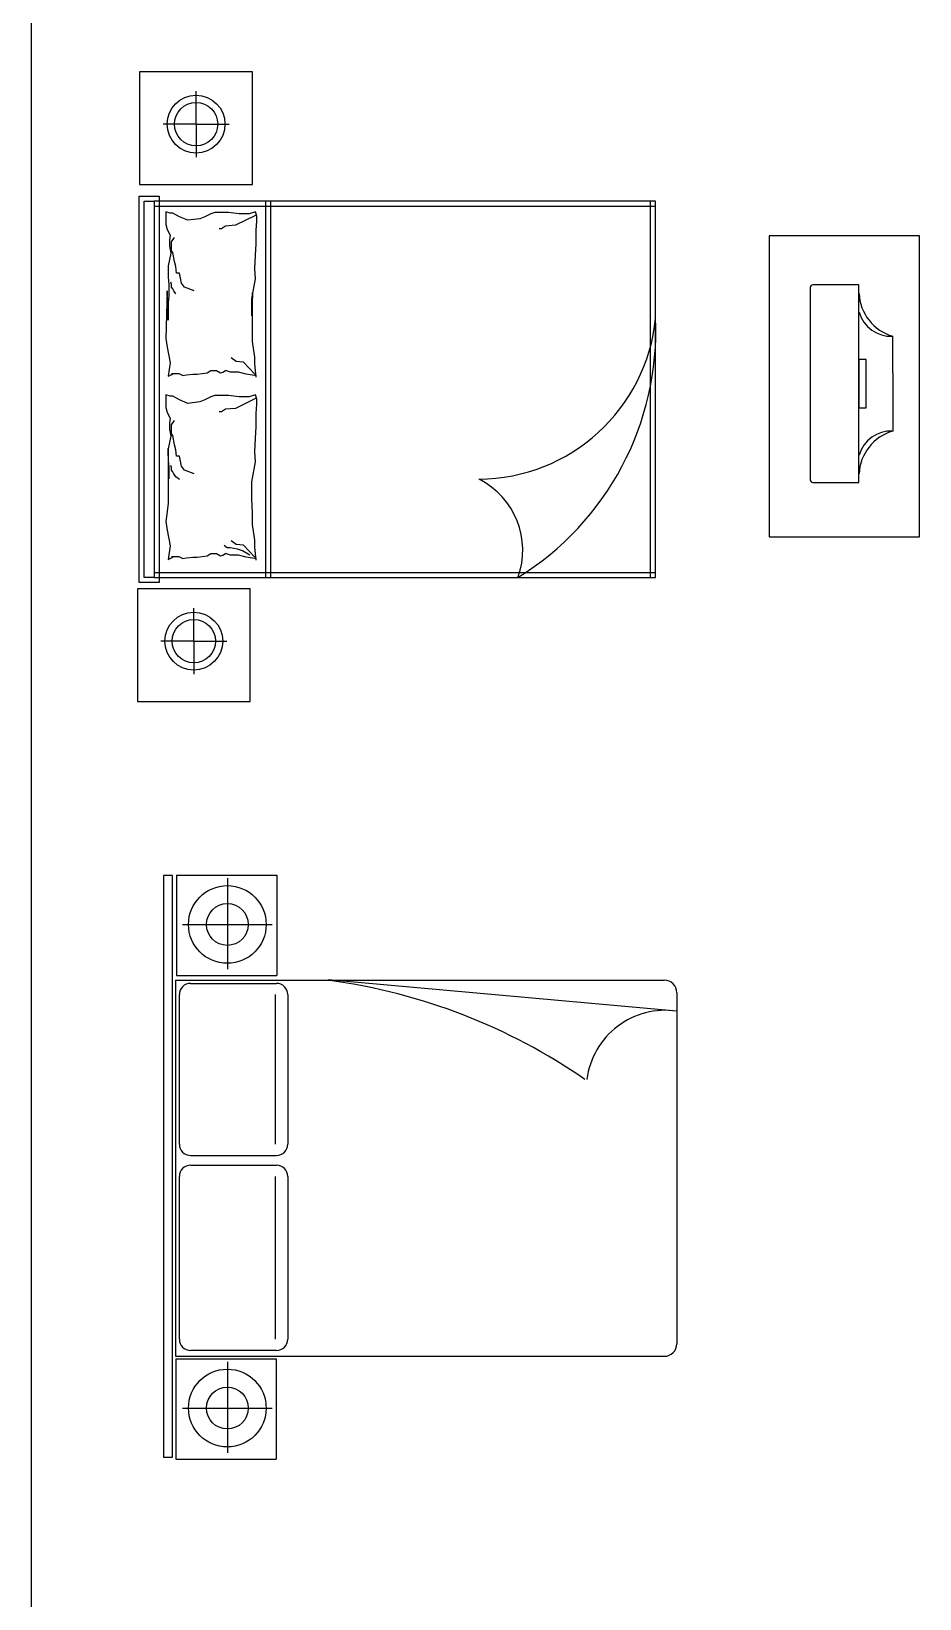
# Model space of a CAD drawing. Extents: x -42728 to 99010, y -18674 to 47645.
# Drawn here: x -1333 to 2210, y 33922 to 40172 of the extents above; entities that cross this region are included whole.
import ezdxf

# ---------------------------------------------------------------- set-up
doc = ezdxf.new("R2010")
doc.units = 0
doc.header["$LTSCALE"] = 100
doc.header["$MEASUREMENT"] = 0
doc.layers.get('0').update_dxf_attribs({"linetype": 'CONTINUOUS'})
doc.layers.add('FURN', color=7, linetype='CONTINUOUS')
doc.layers.add('家具', color=223, linetype='CONTINUOUS')
doc.styles.add('DIM_FONT', font='SIMPLEX.shx', dxfattribs={"width": 0.6})

# ---------------------------------------------------------------- blocks, each defined once
blk = doc.blocks.new('BED150')
at = {"layer": 'FURN', "color": 2}
for p, q in [((-1068.7, 1232.8), (-668.7, 1232.8)), ((-1068.7, 1232.8), (-1068.7, 832.8)), ((-668.7, 1232.8), (-668.7, 832.8)), ((-1073.5, 814.2), (876.5, 814.2)), ((-1073.5, 814.2), (-1073.5, -685.8)), ((-1068.7, 832.8), (-668.7, 832.8)), ((-463.7, 817.2), (927.1, 691.6)), ((-1057.6, 159.9), (-1057.6, 756.5)), ((-1012.6, 801.5), (-670.2, 801.5)), ((-675.2, 756.5), (-675.2, 159.9)), ((-675.2, 756.5), (-675.2, 159.9)), ((-625.2, 756.5), (-625.2, 159.9)), ((926.5, 764.2), (926.5, -635.8)), ((-1012.6, 114.9), (-670.2, 114.9)), ((-1012.6, 76.5), (-670.2, 76.5)), ((-1057.6, -617.6), (-1057.6, 31.5)), ((-675.2, 31.5), (-675.2, -617.6)), ((-625.2, 31.5), (-625.2, -617.6)), ((-1073.5, -685.8), (876.5, -685.8)), ((-670.2, -662.6), (-1012.6, -662.6)), ((-1071.4, -695.6), (-671.4, -695.6)), ((-1071.4, -695.6), (-1071.4, -1095.6)), ((-671.4, -695.6), (-671.4, -1095.6)), ((-1071.4, -1095.6), (-671.4, -1095.6))]:
    blk.add_line(p, q, dxfattribs=at)
at = {"layer": 'FURN', "color": 4}
for p, q in [((-866.2, 1220.9), (-866.2, 857.7)), ((-1044.9, 1036.3), (-687.5, 1036.3)), ((-866.2, -707.6), (-866.2, -1070.7)), ((-1044.9, -892.1), (-687.5, -892.1))]:
    blk.add_line(p, q, dxfattribs=at)
at = {"layer": 'FURN', "color": 7}
blk.add_lwpolyline([(-1084.6, 1232), (-1121, 1232), (-1121, -1087.5), (-1084.6, -1087.5)], close=True, dxfattribs=at)
at = {"layer": 'FURN', "color": 4}
for centre, radius in [((-866.2, 1036.3), 154.9), ((-866.2, 1036.3), 83.4), ((-866.2, -892.1), 154.9), ((-866.2, -892.1), 83.4)]:
    blk.add_circle(centre, radius, dxfattribs=at)
at = {"layer": 'FURN', "color": 2}
for centre, radius, start, end in [((-772.8, -1507.9), 2342.3, 55.32853, 82.25355), ((876.5, 764.2), 50, 0, 90), ((-1012.6, 756.5), 45, 90, 180), ((-670.2, 756.5), 45, 0, 90), ((880.1, 379.4), 314.6, 81.51807, 172.86151), ((-1012.6, 159.9), 45, 180, 270), ((-670.2, 159.9), 45, 270, 0), ((-1012.6, 31.5), 45, 90, 180), ((-670.2, 31.5), 45, 0, 90), ((-1012.6, -617.6), 45, 180, 270), ((-670.2, -617.6), 45, 270, 0), ((876.5, -635.8), 50, 270, 0)]:
    blk.add_arc(centre, radius, start, end, dxfattribs=at)
at = {"layer": 'FURN', "color": 2, "style": 'DIM_FONT', "width": 0.8, "flags": 9}
for tag in ['YSIZE', 'XSIZE']:
    blk.add_attdef(tag, (-1084.2, -691.9), '', height=0.5, dxfattribs=at)
blk = doc.blocks.new('A$C021236C6')
at = {"layer": '家具'}
for p, q in [((1200, 3012.5), (1054.8, 3012.5)), ((1200, 3012.5), (1432.8, 3012.5)), ((516.6, 2067), (516.6, 67)), ((2016.6, 2067), (516.6, 2067)), ((536.6, 2067), (536.6, 67)), ((1996.6, 67), (1996.6, 2067)), ((2016.6, 67), (2016.6, 2067)), ((2016.6, 2047), (516.6, 2047)), ((2016.6, 532.2), (516.6, 532.2)), ((2016.6, 512.2), (516.6, 512.2)), ((575.4, 476.8), (558.3, 471.1)), ((558.3, 471.1), (566.9, 445.6)), ((566.9, 445.6), (566.9, 405.9)), ((572.5, 471.1), (612.3, 391.7)), ((595.3, 476.8), (575.4, 476.8)), ((632.2, 473.9), (595.3, 476.8)), ((686.2, 473.9), (632.2, 473.9)), ((731.6, 471.1), (686.2, 473.9)), ((785.6, 468.3), (731.6, 471.1)), ((825.3, 471.1), (785.6, 468.3)), ((904.9, 456.9), (825.3, 471.1)), ((879.8, 459.8), (973, 456.9)), ((1075.3, 459.8), (879.8, 459.8)), ((973, 456.9), (904.9, 456.9)), ((1137.8, 468.3), (1075.3, 459.8)), ((1166.2, 468.3), (1137.8, 468.3)), ((1205.9, 468.3), (1157.6, 422.9)), ((1217.3, 473.9), (1166.2, 468.3)), ((1212.8, 475.4), (1205.9, 434.2)), ((1305.3, 476.8), (1288.3, 471.1)), ((1288.3, 471.1), (1296.8, 445.6)), ((1296.8, 445.6), (1296.8, 405.9)), ((1302.5, 471.1), (1342.3, 391.7)), ((1325.2, 476.8), (1305.3, 476.8)), ((1362.1, 473.9), (1325.2, 476.8)), ((1416.1, 473.9), (1362.1, 473.9)), ((1461.5, 471.1), (1416.1, 473.9)), ((1515.5, 468.3), (1461.5, 471.1)), ((1555.3, 471.1), (1515.5, 468.3)), ((1634.8, 456.9), (1555.3, 471.1)), ((1703, 456.9), (1634.8, 456.9)), ((1759.8, 459.8), (1703, 456.9)), ((1805.2, 459.8), (1759.8, 459.8)), ((1867.7, 468.3), (1805.2, 459.8)), ((1896.1, 468.3), (1867.7, 468.3)), ((1935.9, 468.3), (1887.6, 422.9)), ((1947.2, 473.9), (1896.1, 468.3)), ((1927.4, 448.2), (1909.9, 419.1)), ((1942.8, 475.4), (1935.9, 434.2)), ((566.9, 405.9), (561.2, 363.3)), ((612.3, 391.7), (615.1, 352)), ((1154.8, 394.5), (1140.6, 374.7)), ((1157.6, 422.9), (1154.8, 394.5)), ((1205.9, 434.2), (1197.4, 403)), ((1197.4, 403), (1197.4, 371.8)), ((1296.8, 405.9), (1291.1, 363.3)), ((1342.3, 391.7), (1345.1, 352)), ((1884.7, 394.5), (1870.5, 374.7)), ((1887.6, 422.9), (1884.7, 394.5)), ((1904.1, 398.8), (1898.3, 369.7)), ((1909.9, 419.1), (1904.1, 398.8)), ((1935.9, 434.2), (1927.4, 403)), ((1927.4, 403), (1927.4, 371.8)), ((208.8, 234.2), (208.8, 366.2)), ((561.2, 363.3), (561.2, 309.4)), ((615.1, 352), (626.5, 334.9)), ((626.5, 334.9), (626.5, 326.4)), ((1197.4, 371.8), (1191.7, 352)), ((1197.4, 340.6), (1191.7, 352)), ((1191.7, 315.1), (1200.2, 332.1)), ((1191.7, 292.4), (1191.7, 315.1)), ((1200.2, 332.1), (1197.4, 340.6)), ((1291.1, 363.3), (1291.1, 309.4)), ((1345.1, 352), (1356.5, 334.9)), ((1356.5, 334.9), (1356.5, 326.4)), ((1898.3, 358.1), (1889.6, 346.4)), ((1898.3, 369.7), (1898.3, 358.1)), ((1927.4, 371.8), (1921.7, 352)), ((1927.4, 340.6), (1921.7, 352)), ((1921.7, 315.1), (1930.2, 332.1)), ((1921.7, 292.4), (1921.7, 315.1)), ((1930.2, 332.1), (1927.4, 340.6)), ((2270.6, 225.1), (2270.6, 357)), ((561.2, 309.4), (566.9, 292.4)), ((566.9, 292.4), (578.2, 269.7)), ((578.2, 269.7), (586.7, 249.8)), ((1200.2, 278.2), (1191.7, 292.4)), ((1205.9, 238.5), (1200.2, 278.2)), ((1291.1, 309.4), (1296.8, 292.4)), ((1296.8, 292.4), (1308.2, 269.7)), ((1308.2, 269.7), (1316.7, 249.8)), ((1930.2, 278.2), (1921.7, 292.4)), ((1935.9, 238.5), (1930.2, 278.2)), ((208.8, 234.2), (76.9, 234.2)), ((208.8, 234.2), (208.8, 102.3)), ((208.8, 234.2), (340.7, 234.2)), ((592.4, 201.6), (578.2, 167.6)), ((586.7, 249.8), (592.4, 201.6)), ((873.6, 227.2), (859.4, 187.4)), ((1205.9, 221.5), (1205.9, 238.5)), ((1208.8, 196), (1205.9, 221.5)), ((1211.6, 181.8), (1208.8, 196)), ((1322.4, 201.6), (1308.2, 167.6)), ((1316.7, 249.8), (1322.4, 201.6)), ((1603.6, 227.2), (1589.4, 187.4)), ((1935.9, 221.5), (1935.9, 238.5)), ((1938.7, 196), (1935.9, 221.5)), ((1941.6, 181.8), (1938.7, 196)), ((2270.6, 225.1), (2138.7, 225.1)), ((2270.6, 225.1), (2270.6, 93.2)), ((2270.6, 225.1), (2402.5, 225.1)), ((564, 130.7), (558.3, 113.7)), ((578.2, 167.6), (564, 142.1)), ((564, 142.1), (564, 130.7)), ((629.3, 119.4), (652.1, 130.7)), ((652.1, 130.7), (672, 127.9)), ((677.6, 136.4), (660.6, 147.7)), ((672, 127.9), (694.7, 127.9)), ((689, 136.4), (677.6, 136.4)), ((714.6, 136.4), (689, 136.4)), ((694.7, 127.9), (723.1, 133.6)), ((720.2, 142.1), (714.6, 136.4)), ((757.2, 147.7), (720.2, 142.1)), ((723.1, 133.6), (774.2, 122.2)), ((777, 153.4), (757.2, 147.7)), ((802.6, 156.2), (777, 153.4)), ((842.4, 176.1), (802.6, 167.6)), ((802.6, 167.6), (802.6, 156.2)), ((819.6, 122.2), (848, 125)), ((848, 136.4), (839.5, 133.6)), ((859.4, 187.4), (842.4, 176.1)), ((859.4, 136.4), (848, 136.4)), ((848, 125), (859.4, 125)), ((865.1, 142.1), (859.4, 136.4)), ((859.4, 125), (893.5, 125)), ((873.6, 144.9), (865.1, 142.1)), ((885, 153.4), (873.6, 144.9)), ((893.5, 125), (921.9, 122.2)), ((1098, 119.4), (1160.5, 130.7)), ((1160.5, 130.7), (1214.4, 122.2)), ((1203.1, 164.8), (1211.6, 181.8)), ((1203.1, 153.4), (1203.1, 164.8)), ((1203.1, 136.4), (1203.1, 153.4)), ((1214.4, 122.2), (1205.9, 142.1)), ((1294, 130.7), (1288.3, 113.7)), ((1308.2, 167.6), (1294, 142.1)), ((1294, 142.1), (1294, 130.7)), ((1359.3, 119.4), (1382, 130.7)), ((1382, 130.7), (1401.9, 127.9)), ((1407.6, 136.4), (1390.5, 147.7)), ((1401.9, 127.9), (1424.6, 127.9)), ((1418.9, 136.4), (1407.6, 136.4)), ((1444.5, 136.4), (1418.9, 136.4)), ((1424.6, 127.9), (1453, 133.6)), ((1450.2, 142.1), (1444.5, 136.4)), ((1487.1, 147.7), (1450.2, 142.1)), ((1453, 133.6), (1504.2, 122.2)), ((1507, 153.4), (1487.1, 147.7)), ((1623.4, 125), (1501.8, 122.2)), ((1532.6, 156.2), (1507, 153.4)), ((1572.3, 176.1), (1532.6, 167.6)), ((1532.6, 167.6), (1532.6, 156.2)), ((1549.6, 122.2), (1578, 125)), ((1578, 136.4), (1569.5, 133.6)), ((1589.4, 187.4), (1572.3, 176.1)), ((1589.4, 136.4), (1578, 136.4)), ((1578, 125), (1589.4, 125)), ((1595, 142.1), (1589.4, 136.4)), ((1589.4, 125), (1623.4, 125)), ((1603.6, 144.9), (1595, 142.1)), ((1614.9, 153.4), (1603.6, 144.9)), ((1626.3, 167.6), (1614.9, 153.4)), ((1827.9, 119.4), (1890.4, 130.7)), ((1890.4, 130.7), (1944.4, 122.2)), ((1933, 164.8), (1941.6, 181.8)), ((1933, 153.4), (1933, 164.8)), ((1933, 136.4), (1933, 153.4)), ((1944.4, 122.2), (1935.9, 142.1)), ((558.3, 113.7), (572.5, 113.7)), ((572.5, 113.7), (609.5, 113.7)), ((609.5, 113.7), (629.3, 119.4)), ((774.2, 122.2), (819.6, 122.2)), ((990.1, 122.2), (874.1, 119.4)), ((874.1, 119.4), (1063.9, 113.7)), ((921.9, 122.2), (990.1, 122.2)), ((1063.9, 113.7), (1098, 119.4)), ((1288.3, 113.7), (1302.5, 113.7)), ((1302.5, 113.7), (1339.4, 113.7)), ((1339.4, 113.7), (1359.3, 119.4)), ((1501.8, 122.2), (1720, 122.2)), ((1504.2, 122.2), (1549.6, 122.2)), ((1720, 122.2), (1754.1, 119.4)), ((1754.1, 119.4), (1793.9, 113.7)), ((1793.9, 113.7), (1827.9, 119.4))]:
    blk.add_line(p, q, dxfattribs=at)
for points in [[(654.7, 2520), (1854.7, 2520), (1854.7, 3120), (654.7, 3120)], [(1148, 2878.1), (1339.6, 2878.1), (1339.6, 2906.9), (1148, 2906.9)], [(450, 9.1), (450, 459.1), (0, 459.1), (0, 9.1)], [(2511.8, 0), (2511.8, 450), (2061.8, 450), (2061.8, 0)], [(2036.6, 7), (496.6, 7), (496.6, 87), (2036.6, 87)], [(2016.6, 27), (516.6, 27), (516.6, 67), (2016.6, 67)]]:
    blk.add_lwpolyline(points, close=True, dxfattribs=at)
blk.add_lwpolyline([(860, 2684), (1627.6, 2684, 0.414214), (1637.6, 2694), (1637.6, 2878.1), (850, 2878.1), (850, 2694, 0.414214)], format="xyb", close=True, dxfattribs=at)
for centre, radius in [((208.8, 234.2), 115.2), ((208.8, 234.2), 86.4), ((2270.6, 225.1), 115.2), ((2270.6, 225.1), 86.4)]:
    blk.add_circle(centre, radius, dxfattribs=at)
for centre, radius, start, end in [((875.2, 3065.1), 187.1, 272.64916, 343.69056), ((920.8, 3006.7), 134.1, 286.48594, 2.46338), ((1566.8, 3006.7), 134.1, 177.53662, 253.51406), ((1612.4, 3065.1), 187.1, 196.30944, 267.35084), ((1030.4, 909), 1159.1, 31.68905, 92.38497), ((912.3, 1358.3), 712.1, 0.33527, 84.37563), ((1908.1, 1219.1), 317.9, 70.04384, 153.17502)]:
    blk.add_arc(centre, radius, start, end, dxfattribs=at)

msp = doc.modelspace()

# ---------------------------------------------------------------- linework, layer by layer
msp.add_line((-1333.00742, 21426.20992), (-1333.00742, 45898.4678))

# ---------------------------------------------------------------- block references
at = {"rotation": 270}
msp.add_blockref('A$C021236C6', (-910.15786, 40010.819), dxfattribs=at)
msp.add_blockref('BED150', (314.92254, 35573.98928))

doc.saveas('drawing.dxf')
